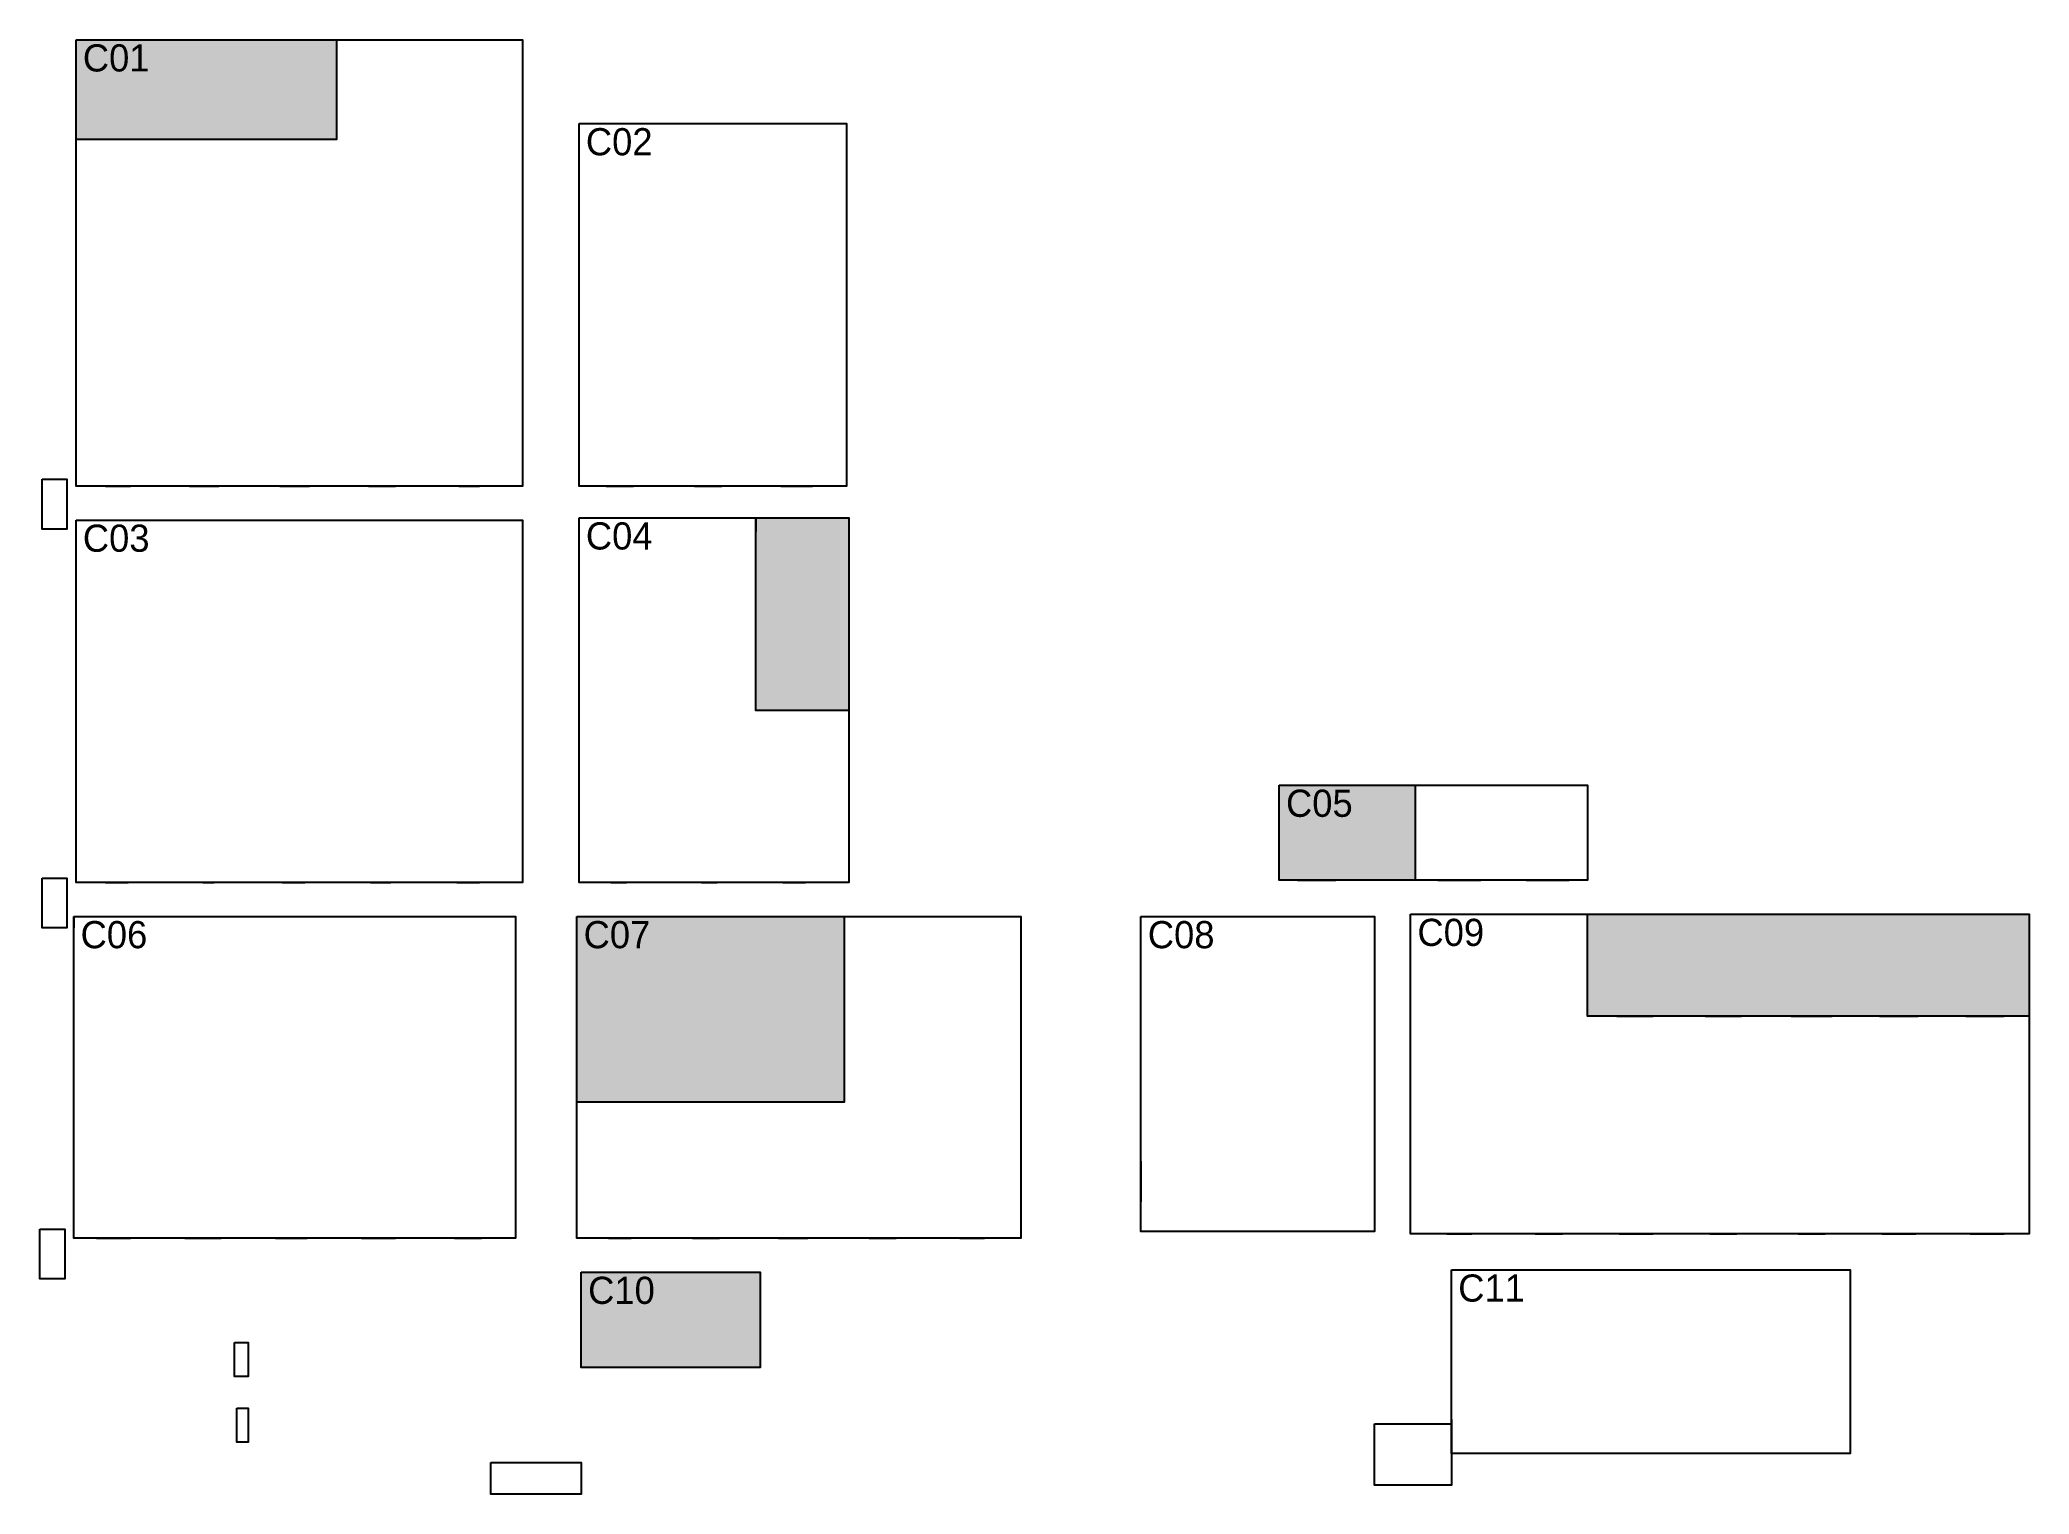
# Model space of a CAD drawing. Header units: metres. Extents: x 7.2 to 95, y -65 to -0.8.
import ezdxf

# ---------------------------------------------------------------- set-up
doc = ezdxf.new("R2010")
doc.units = ezdxf.units.M
for name, color, linetype in [('BOUNDARY', 5, 'Continuous'), ('DOORS', 1, 'Continuous'), ('DOORS_OBSTACLE', 30, 'Continuous'), ('GATES', 6, 'Continuous'), ('LABELS', 7, 'Continuous'), ('OBSTACLES', 8, 'Continuous')]:
    doc.layers.add(name, color=color, linetype=linetype)

msp = doc.modelspace()

# ---------------------------------------------------------------- hatches: boundary and pattern name
at = {"layer": 'OBSTACLES'}
for points in [[(8.8, -0.8), (20.3, -0.8), (20.3, -5.2), (8.8, -5.2)], [(38.8, -21.9), (42.9, -21.9), (42.9, -30.4), (38.8, -30.4)], [(61.9, -33.7), (67.9, -33.7), (67.9, -37.9), (61.9, -37.9)], [(30.9, -39.5), (42.7, -39.5), (42.7, -47.7), (30.9, -47.7)], [(75.5, -39.4), (95, -39.4), (95, -43.9), (75.5, -43.9)], [(31.1, -55.2), (39, -55.2), (39, -59.4), (31.1, -59.4)]]:
    msp.add_hatch(color=8, dxfattribs=at).paths.add_polyline_path(points)

# ---------------------------------------------------------------- linework, layer by layer
at = {"layer": 'BOUNDARY'}
for points in [[(8.8, -0.8), (28.5, -0.8), (28.5, -20.5), (8.8, -20.5)], [(31, -4.5), (42.8, -4.5), (42.8, -20.5), (31, -20.5)], [(31, -21.9), (42.9, -21.9), (42.9, -38), (31, -38)], [(8.8, -22), (28.5, -22), (28.5, -38), (8.8, -38)], [(61.9, -33.7), (75.5, -33.7), (75.5, -37.9), (61.9, -37.9)], [(8.7, -39.5), (28.2, -39.5), (28.2, -53.7), (8.7, -53.7)], [(30.9, -39.5), (50.5, -39.5), (50.5, -53.7), (30.9, -53.7)], [(55.8, -39.5), (66.1, -39.5), (66.1, -53.4), (55.8, -53.4)], [(67.7, -39.4), (95, -39.4), (95, -53.5), (67.7, -53.5)], [(31.1, -55.2), (39, -55.2), (39, -59.4), (31.1, -59.4)], [(69.5, -55.1), (87.1, -55.1), (87.1, -63.2), (69.5, -63.2)]]:
    msp.add_lwpolyline(points, close=True, dxfattribs=at)
at = {"layer": 'DOORS'}
for p, q in [((32.5, -4.5), (34.2, -4.5)), ((36.4, -4.5), (38, -4.5)), ((40.2, -4.5), (41.9, -4.5)), ((28.5, -5.9), (28.5, -7.6)), ((28.5, -9.8), (28.5, -11.5)), ((28.5, -13.9), (28.5, -15.6)), ((10.1, -20.5), (11.2, -20.5)), ((13.8, -20.5), (15.1, -20.5)), ((17.8, -20.5), (19.1, -20.5)), ((21.7, -20.5), (22.9, -20.5)), ((25.7, -20.5), (26.6, -20.5)), ((32.2, -20.5), (33.4, -20.5)), ((36.1, -20.5), (37.3, -20.5)), ((39.9, -20.5), (41.3, -20.5)), ((32, -21.9), (33.6, -21.9)), ((9.7, -22), (11.4, -22)), ((13.7, -22), (15.3, -22)), ((17.6, -22), (19.2, -22)), ((21.3, -22), (23, -22)), ((25.5, -22), (26.8, -22)), ((28.5, -31.4), (28.5, -33.2)), ((10.1, -38), (11.1, -38)), ((14.4, -38), (14.9, -38)), ((17.9, -38), (18.9, -38)), ((21.8, -38), (22.7, -38)), ((25.6, -38), (26.6, -38)), ((32.4, -38), (33.1, -38)), ((36.4, -38), (37.1, -38)), ((40, -38), (41, -38)), ((68.9, -37.9), (70.8, -37.9)), ((72.8, -37.9), (74.7, -37.9)), ((8.7, -39.5), (8.7, -40)), ((9.7, -39.5), (11.3, -39.5)), ((13.5, -39.5), (15.2, -39.5)), ((17.5, -39.5), (19.2, -39.5)), ((21.3, -39.5), (23.1, -39.5)), ((44.1, -39.5), (45.7, -39.5)), ((48, -39.5), (49.5, -39.5)), ((57.3, -39.5), (58.8, -39.5)), ((60.5, -39.5), (62, -39.5)), ((63.7, -39.5), (65.2, -39.5)), ((69.1, -39.4), (70.7, -39.4)), ((72.9, -39.4), (74.6, -39.4)), ((55.8, -50.3), (55.8, -52.1)), ((66.1, -50.8), (66.1, -52.3)), ((69.3, -53.5), (70.4, -53.5)), ((73.2, -53.5), (74.4, -53.5)), ((76.9, -53.5), (78.4, -53.5)), ((80.9, -53.5), (82.1, -53.5)), ((84.8, -53.5), (86, -53.5)), ((88.5, -53.5), (90, -53.5)), ((92.4, -53.5), (93.9, -53.5)), ((9.7, -53.7), (11.2, -53.7)), ((13.6, -53.7), (15.2, -53.7)), ((17.6, -53.7), (19, -53.7)), ((21.4, -53.7), (22.9, -53.7)), ((25.5, -53.7), (26.7, -53.7)), ((32.3, -53.7), (33.3, -53.7)), ((36, -53.7), (37.2, -53.7)), ((39.8, -53.7), (41.1, -53.7)), ((43.8, -53.7), (45, -53.7)), ((47.8, -53.7), (48.9, -53.7)), ((70.4, -55.1), (72, -55.1)), ((72.8, -55.1), (74.4, -55.1)), ((76.4, -55.1), (77.9, -55.1)), ((80.3, -55.1), (81.7, -55.1)), ((84.2, -55.1), (85.7, -55.1)), ((69.5, -61.7), (69.5, -63.2))]:
    msp.add_line(p, q, dxfattribs=at)
at = {"layer": 'DOORS_OBSTACLE'}
for p, q in [((37.6, -21.9), (42.9, -21.9)), ((38.8, -21.9), (38.8, -22.5)), ((42.9, -21.9), (42.9, -22.7)), ((62.7, -37.9), (64.4, -37.9)), ((76.8, -43.9), (78.4, -43.9)), ((80.7, -43.9), (82.3, -43.9)), ((84.5, -43.9), (86.3, -43.9)), ((88.4, -43.9), (90.1, -43.9)), ((92.2, -43.9), (93.9, -43.9)), ((31.9, -55.2), (33.6, -55.2)), ((35.8, -55.2), (37.8, -55.2))]:
    msp.add_line(p, q, dxfattribs=at)
at = {"layer": 'GATES'}
for points in [[(7.3, -20.2), (8.4, -20.2), (8.4, -22.4), (7.3, -22.4)], [(7.3, -37.8), (8.4, -37.8), (8.4, -40), (7.3, -40)], [(7.2, -53.3), (8.3, -53.3), (8.3, -55.5), (7.2, -55.5)], [(15.8, -58.3), (16.4, -58.3), (16.4, -59.8), (15.8, -59.8)], [(15.9, -61.2), (16.4, -61.2), (16.4, -62.7), (15.9, -62.7)], [(66.1, -61.9), (69.5, -61.9), (69.5, -64.6), (66.1, -64.6)], [(27.1, -63.6), (31.1, -63.6), (31.1, -65), (27.1, -65)]]:
    msp.add_lwpolyline(points, close=True, dxfattribs=at)
at = {"layer": 'OBSTACLES'}
for points in [[(8.8, -0.8), (20.3, -0.8), (20.3, -5.2), (8.8, -5.2)], [(38.8, -21.9), (42.9, -21.9), (42.9, -30.4), (38.8, -30.4)], [(61.9, -33.7), (67.9, -33.7), (67.9, -37.9), (61.9, -37.9)], [(30.9, -39.5), (42.7, -39.5), (42.7, -47.7), (30.9, -47.7)], [(75.5, -39.4), (95, -39.4), (95, -43.9), (75.5, -43.9)], [(31.1, -55.2), (39, -55.2), (39, -59.4), (31.1, -59.4)]]:
    msp.add_lwpolyline(points, close=True, dxfattribs=at)

# ---------------------------------------------------------------- texts
at = {"layer": 'LABELS'}
for s, p in [('C01', (9.1, -2.2)), ('C02', (31.3, -5.9)), ('C03', (9.1, -23.4)), ('C04', (31.3, -23.3)), ('C05', (62.2, -35.1)), ('C06', (9, -40.9)), ('C07', (31.2, -40.9)), ('C08', (56.1, -40.9)), ('C09', (68, -40.8)), ('C11', (69.8, -56.5)), ('C10', (31.4, -56.6))]:
    msp.add_text(s, height=1.2, dxfattribs=at).set_placement(p)

doc.saveas('drawing.dxf')
